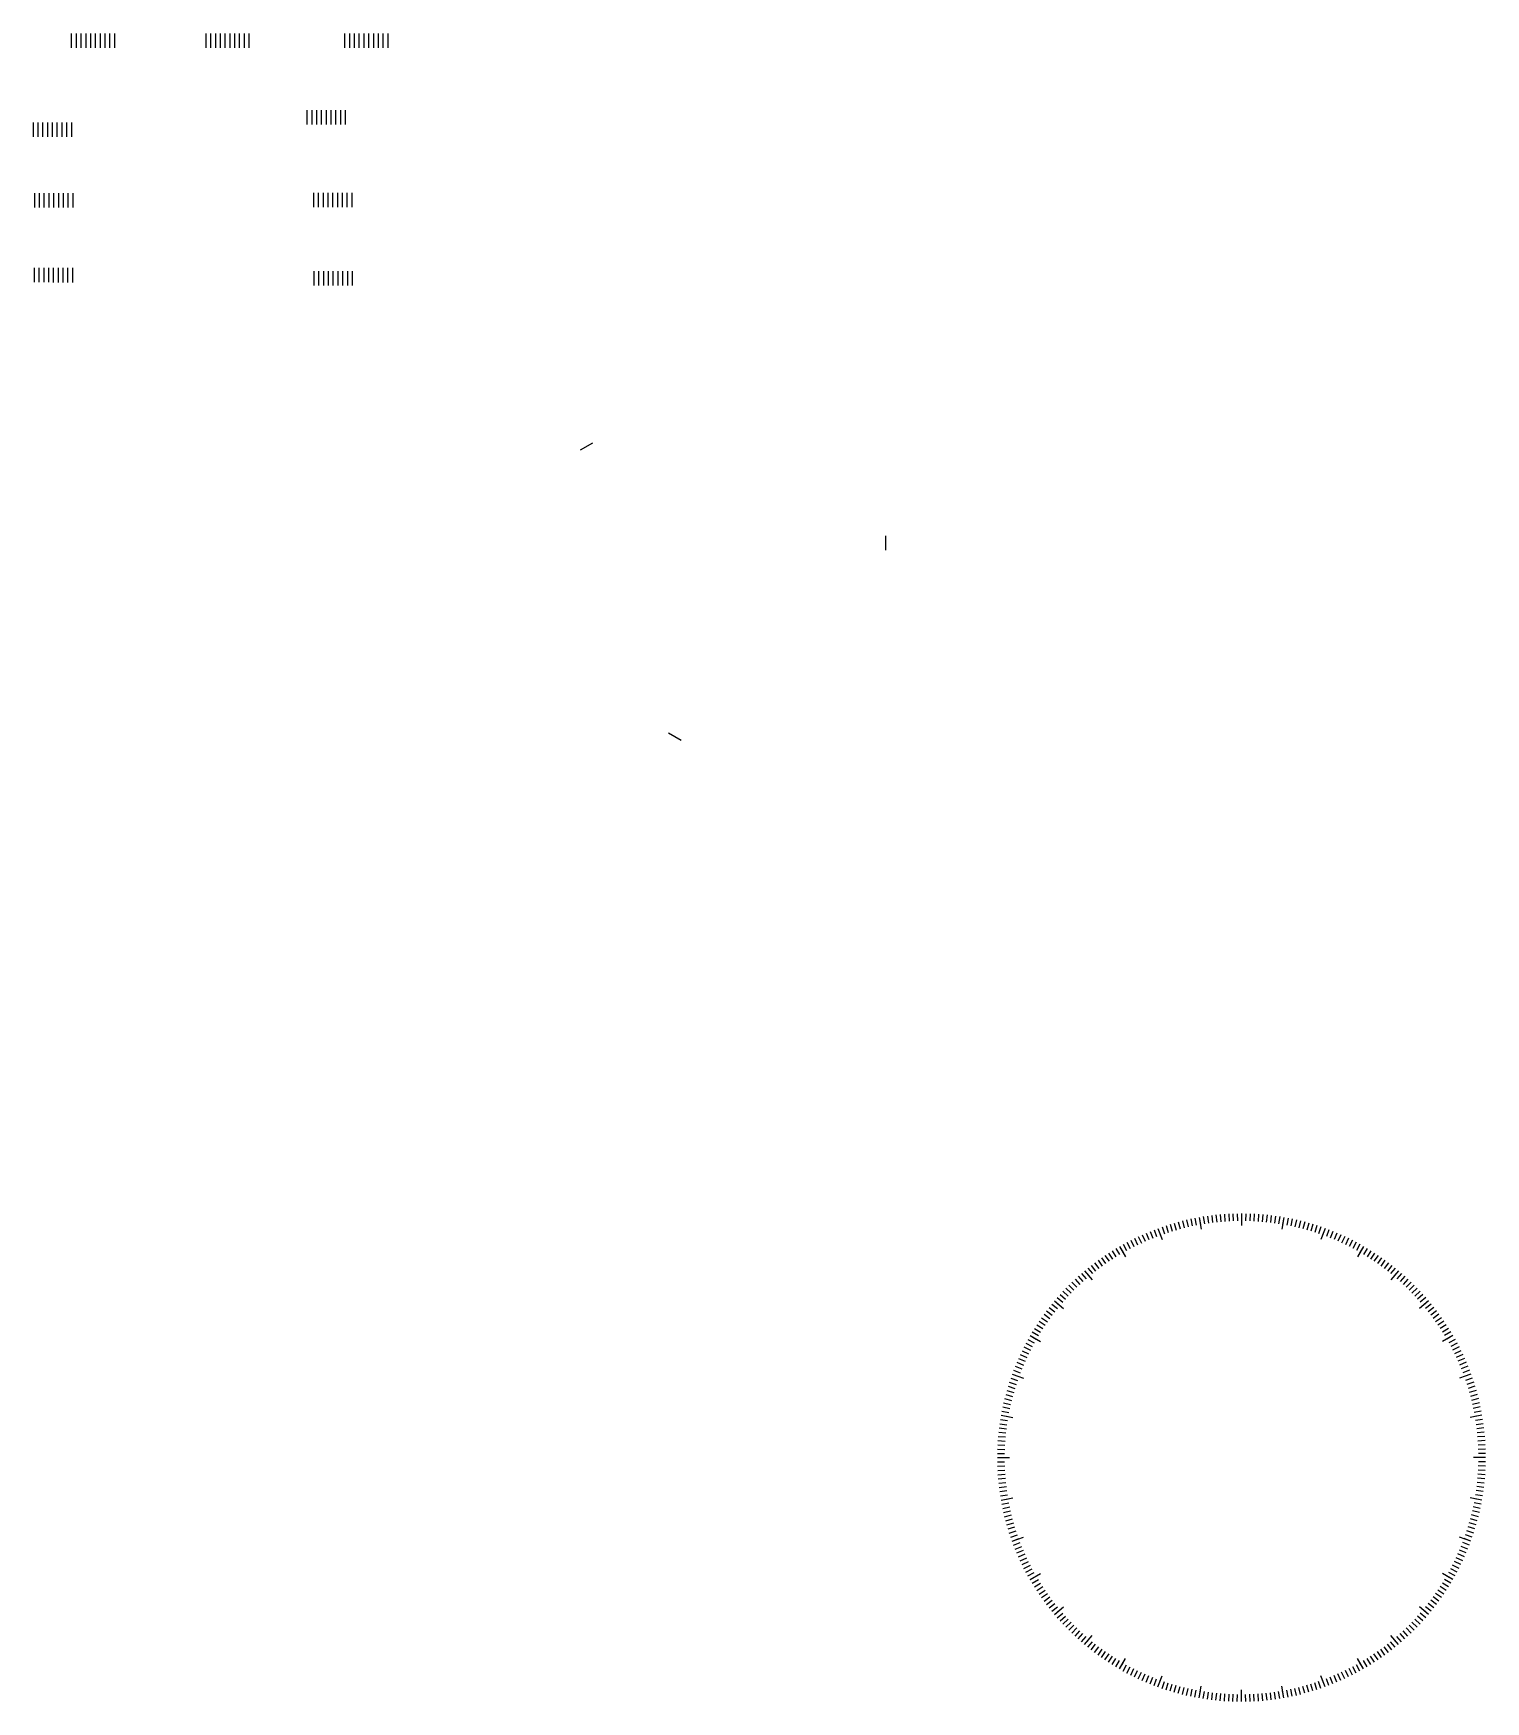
# Model space of a CAD drawing. Extents: x -1263 to 978, y -1563 to -37.
# Drawn here: x 371 to 978, y -734 to -37 of the extents above; entities that cross this region are included whole.
import ezdxf

# ---------------------------------------------------------------- set-up
doc = ezdxf.new("R2010")
doc.units = 0
doc.layers.get('0').update_dxf_attribs({"color": 253, "linetype": 'CONTINUOUS'})

msp = doc.modelspace()

# ---------------------------------------------------------------- linework, layer by layer
at = {"color": 7}
for p, q in [((387.4, -42.62), (387.4, -36.62)), ((387.4, -42.62), (387.4, -36.62)), ((389.4, -42.62), (389.4, -36.62)), ((389.4, -42.62), (389.4, -36.62)), ((391.4, -42.62), (391.4, -36.62)), ((391.4, -42.62), (391.4, -36.62)), ((393.4, -42.62), (393.4, -36.62)), ((393.4, -42.62), (393.4, -36.62)), ((395.4, -42.62), (395.4, -36.62)), ((395.4, -42.62), (395.4, -36.62)), ((397.4, -42.62), (397.4, -36.62)), ((397.4, -42.62), (397.4, -36.62)), ((399.4, -42.62), (399.4, -36.62)), ((399.4, -42.62), (399.4, -36.62)), ((401.4, -42.62), (401.4, -36.62)), ((401.4, -42.62), (401.4, -36.62)), ((403.4, -42.62), (403.4, -36.62)), ((403.4, -42.62), (403.4, -36.62)), ((405.4, -42.62), (405.4, -36.62)), ((405.4, -42.62), (405.4, -36.62)), ((405.4, -42.62), (405.4, -36.62)), ((443.58, -42.62), (443.58, -36.62)), ((443.58, -42.62), (443.58, -36.62)), ((445.58, -42.62), (445.58, -36.62)), ((445.58, -42.62), (445.58, -36.62)), ((447.58, -42.62), (447.58, -36.62)), ((447.58, -42.62), (447.58, -36.62)), ((449.58, -42.62), (449.58, -36.62)), ((449.58, -42.62), (449.58, -36.62)), ((451.58, -42.62), (451.58, -36.62)), ((451.58, -42.62), (451.58, -36.62)), ((453.58, -42.62), (453.58, -36.62)), ((453.58, -42.62), (453.58, -36.62)), ((455.58, -42.62), (455.58, -36.62)), ((455.58, -42.62), (455.58, -36.62)), ((457.58, -42.62), (457.58, -36.62)), ((457.58, -42.62), (457.58, -36.62)), ((459.58, -42.62), (459.58, -36.62)), ((459.58, -42.62), (459.58, -36.62)), ((461.58, -42.62), (461.58, -36.62)), ((461.58, -42.62), (461.58, -36.62)), ((461.58, -42.62), (461.58, -36.62)), ((501.59, -42.6), (501.59, -36.6)), ((501.59, -42.6), (501.59, -36.6)), ((503.59, -42.61), (503.59, -36.61)), ((503.59, -42.61), (503.59, -36.61)), ((505.59, -42.61), (505.59, -36.61)), ((505.59, -42.61), (505.59, -36.61)), ((507.59, -42.61), (507.59, -36.61)), ((507.59, -42.61), (507.59, -36.61)), ((509.59, -42.61), (509.59, -36.61)), ((509.59, -42.61), (509.59, -36.61)), ((511.59, -42.61), (511.59, -36.61)), ((511.59, -42.61), (511.59, -36.61)), ((513.59, -42.61), (513.59, -36.61)), ((513.59, -42.61), (513.59, -36.61)), ((515.59, -42.61), (515.59, -36.61)), ((515.59, -42.61), (515.59, -36.61)), ((517.59, -42.61), (517.59, -36.61)), ((517.59, -42.61), (517.59, -36.61)), ((519.59, -42.61), (519.59, -36.61)), ((519.59, -42.61), (519.59, -36.61)), ((519.59, -42.61), (519.59, -36.61)), ((485.84, -74.71), (485.84, -68.71)), ((485.84, -74.71), (485.84, -68.71)), ((487.84, -74.71), (487.84, -68.71)), ((487.84, -74.71), (487.84, -68.71)), ((489.84, -74.71), (489.84, -68.71)), ((489.84, -74.71), (489.84, -68.71)), ((491.84, -74.71), (491.84, -68.71)), ((491.84, -74.71), (491.84, -68.71)), ((493.84, -74.71), (493.84, -68.71)), ((493.84, -74.71), (493.84, -68.71)), ((495.84, -74.71), (495.84, -68.71)), ((495.84, -74.71), (495.84, -68.71)), ((497.84, -74.71), (497.84, -68.71)), ((497.84, -74.71), (497.84, -68.71)), ((499.84, -74.71), (499.84, -68.71)), ((499.84, -74.71), (499.84, -68.71)), ((501.84, -74.7), (501.84, -68.7)), ((501.84, -74.7), (501.84, -68.7)), ((371.41, -79.91), (371.41, -73.91)), ((373.41, -79.91), (373.41, -73.91)), ((375.41, -79.91), (375.41, -73.91)), ((377.41, -79.91), (377.41, -73.91)), ((379.41, -79.91), (379.41, -73.91)), ((381.41, -79.91), (381.41, -73.91)), ((383.41, -79.91), (383.41, -73.91)), ((385.41, -79.91), (385.41, -73.91)), ((387.41, -79.91), (387.41, -73.91)), ((371.98, -109.36), (371.98, -103.36)), ((373.98, -109.36), (373.98, -103.36)), ((375.98, -109.36), (375.98, -103.36)), ((377.98, -109.36), (377.98, -103.36)), ((379.98, -109.36), (379.98, -103.36)), ((381.98, -109.36), (381.98, -103.36)), ((383.98, -109.36), (383.98, -103.36)), ((385.98, -109.36), (385.98, -103.36)), ((387.98, -109.36), (387.98, -103.36)), ((488.58, -109.26), (488.58, -103.26)), ((488.58, -109.26), (488.58, -103.26)), ((490.58, -109.26), (490.58, -103.26)), ((490.58, -109.26), (490.58, -103.26)), ((492.58, -109.25), (492.58, -103.25)), ((492.58, -109.25), (492.58, -103.25)), ((494.58, -109.25), (494.58, -103.25)), ((494.58, -109.25), (494.58, -103.25)), ((496.58, -109.25), (496.58, -103.25)), ((496.58, -109.25), (496.58, -103.25)), ((498.58, -109.25), (498.58, -103.25)), ((498.58, -109.25), (498.58, -103.25)), ((500.58, -109.25), (500.58, -103.25)), ((500.58, -109.25), (500.58, -103.25)), ((502.58, -109.25), (502.58, -103.25)), ((502.58, -109.25), (502.58, -103.25)), ((504.58, -109.25), (504.58, -103.25)), ((504.58, -109.25), (504.58, -103.25)), ((371.85, -140.68), (371.85, -134.68)), ((373.85, -140.68), (373.85, -134.68)), ((375.85, -140.68), (375.85, -134.68)), ((377.85, -140.68), (377.85, -134.68)), ((379.85, -140.69), (379.85, -134.69)), ((381.85, -140.69), (381.85, -134.69)), ((383.85, -140.69), (383.85, -134.69)), ((385.85, -140.69), (385.85, -134.69)), ((387.85, -140.69), (387.85, -134.69)), ((488.73, -141.97), (488.73, -135.97)), ((488.73, -141.97), (488.73, -135.97)), ((490.73, -141.97), (490.73, -135.97)), ((490.73, -141.97), (490.73, -135.97)), ((492.73, -141.97), (492.73, -135.97)), ((492.73, -141.97), (492.73, -135.97)), ((494.73, -141.96), (494.73, -135.96)), ((494.73, -141.96), (494.73, -135.96)), ((496.73, -141.96), (496.73, -135.96)), ((496.73, -141.96), (496.73, -135.96)), ((498.73, -141.96), (498.73, -135.96)), ((498.73, -141.96), (498.73, -135.96)), ((500.73, -141.96), (500.73, -135.96)), ((500.73, -141.96), (500.73, -135.96)), ((502.73, -141.96), (502.73, -135.96)), ((502.73, -141.96), (502.73, -135.96)), ((504.73, -141.96), (504.73, -135.96)), ((504.73, -141.96), (504.73, -135.96)), ((605.01, -207.86), (599.81, -210.86)), ((727.57, -252.68), (727.57, -246.68)), ((636.85, -329.04), (642.05, -332.04))]:
    msp.add_line(p, q, dxfattribs=at)
for p, q in [((874.42, -530.03), (874.47, -533.03)), ((876.2, -530.01), (876.2, -533.01)), ((876.2, -530.01), (876.2, -535.01)), ((877.98, -530.03), (877.93, -533.03)), ((839.65, -536.78), (840.72, -539.59)), ((841.31, -536.16), (842.34, -538.98)), ((841.31, -536.16), (843.02, -540.86)), ((842.99, -535.57), (843.97, -538.4)), ((844.68, -535), (845.61, -537.86)), ((846.38, -534.47), (847.26, -537.34)), ((848.08, -533.96), (848.91, -536.85)), ((849.8, -533.49), (850.58, -536.38)), ((851.52, -533.04), (852.25, -535.95)), ((853.25, -532.62), (853.93, -535.55)), ((854.99, -532.24), (855.62, -535.17)), ((856.74, -531.88), (857.31, -534.83)), ((858.49, -531.56), (859.01, -534.51)), ((858.49, -531.56), (859.36, -536.48)), ((860.24, -531.27), (860.71, -534.23)), ((862, -531), (862.42, -533.97)), ((863.77, -530.77), (864.13, -533.75)), ((865.54, -530.57), (865.85, -533.55)), ((867.31, -530.4), (867.57, -533.39)), ((869.08, -530.26), (869.29, -533.25)), ((870.86, -530.15), (871.02, -533.15)), ((872.64, -530.07), (872.74, -533.07)), ((879.76, -530.07), (879.66, -533.07)), ((881.54, -530.15), (881.38, -533.15)), ((883.32, -530.26), (883.11, -533.25)), ((885.09, -530.4), (884.83, -533.39)), ((886.86, -530.57), (886.55, -533.55)), ((888.63, -530.77), (888.27, -533.75)), ((890.4, -531), (889.98, -533.97)), ((892.16, -531.27), (891.69, -534.23)), ((893.91, -531.56), (893.04, -536.48)), ((893.91, -531.56), (893.39, -534.51)), ((895.66, -531.88), (895.09, -534.83)), ((897.41, -532.24), (896.78, -535.17)), ((899.15, -532.62), (898.47, -535.55)), ((900.88, -533.04), (900.15, -535.95)), ((902.6, -533.49), (901.82, -536.38)), ((904.32, -533.96), (903.49, -536.85)), ((906.02, -534.47), (905.14, -537.34)), ((907.72, -535), (906.79, -537.86)), ((909.41, -535.57), (908.43, -538.4)), ((911.09, -536.16), (909.38, -540.86)), ((911.09, -536.16), (910.06, -538.98)), ((912.75, -536.78), (911.68, -539.59)), ((825.2, -543.68), (826.7, -546.27)), ((825.2, -543.68), (827.7, -548.01)), ((826.75, -542.8), (828.2, -545.42)), ((828.31, -541.95), (829.72, -544.6)), ((829.89, -541.13), (831.25, -543.8)), ((831.49, -540.33), (832.8, -543.03)), ((833.09, -539.57), (834.36, -542.29)), ((834.71, -538.83), (835.93, -541.57)), ((836.35, -538.12), (837.52, -540.88)), ((837.99, -537.44), (839.11, -540.22)), ((914.41, -537.44), (913.29, -540.22)), ((916.05, -538.12), (914.88, -540.88)), ((917.69, -538.83), (916.47, -541.57)), ((919.31, -539.57), (918.04, -542.29)), ((920.91, -540.33), (919.6, -543.03)), ((922.51, -541.13), (921.15, -543.8)), ((924.09, -541.95), (922.68, -544.6)), ((925.65, -542.8), (924.2, -545.42)), ((927.2, -543.68), (924.7, -548.01)), ((927.2, -543.68), (925.7, -546.27)), ((814.81, -550.55), (816.62, -552.95)), ((816.25, -549.49), (818.01, -551.92)), ((817.7, -548.46), (819.42, -550.91)), ((819.16, -547.45), (820.84, -549.94)), ((820.65, -546.47), (822.28, -548.98)), ((822.15, -545.51), (823.74, -548.05)), ((823.67, -544.58), (825.21, -547.15)), ((928.73, -544.58), (927.19, -547.15)), ((930.25, -545.51), (928.66, -548.05)), ((931.75, -546.47), (930.12, -548.98)), ((933.24, -547.45), (931.56, -549.94)), ((934.7, -548.46), (932.98, -550.91)), ((936.15, -549.49), (934.39, -551.92)), ((937.59, -550.55), (935.78, -552.95)), ((806.64, -557.41), (808.68, -559.61)), ((807.95, -556.21), (809.96, -558.44)), ((809.28, -555.03), (811.25, -557.29)), ((810.64, -553.87), (812.56, -556.17)), ((810.64, -553.87), (813.85, -557.7)), ((812.01, -552.74), (813.9, -555.07)), ((813.4, -551.63), (815.25, -554)), ((939, -551.63), (937.15, -554)), ((940.39, -552.74), (938.5, -555.07)), ((941.76, -553.87), (938.55, -557.7)), ((941.76, -553.87), (939.84, -556.17)), ((943.12, -555.03), (941.15, -557.29)), ((944.45, -556.21), (942.44, -558.44)), ((945.76, -557.41), (943.72, -559.61)), ((800.4, -563.76), (802.63, -565.77)), ((801.6, -562.45), (803.8, -564.49)), ((802.83, -561.15), (804.99, -563.24)), ((804.08, -559.89), (806.2, -562.01)), ((805.34, -558.64), (807.43, -560.8)), ((947.06, -558.64), (944.97, -560.8)), ((948.32, -559.89), (946.2, -562.01)), ((949.57, -561.15), (947.41, -563.24)), ((950.8, -562.45), (948.6, -564.49)), ((952, -563.76), (949.77, -565.77)), ((794.74, -570.62), (797.14, -572.43)), ((795.82, -569.21), (798.19, -571.06)), ((796.93, -567.82), (799.26, -569.71)), ((798.06, -566.45), (800.36, -568.37)), ((798.06, -566.45), (801.89, -569.66)), ((799.22, -565.09), (801.48, -567.06)), ((954.34, -566.45), (950.51, -569.66)), ((953.18, -565.09), (950.92, -567.06)), ((954.34, -566.45), (952.04, -568.37)), ((955.47, -567.82), (953.14, -569.71)), ((956.58, -569.21), (954.21, -571.06)), ((957.66, -570.62), (955.26, -572.43)), ((789.7, -577.96), (792.24, -579.55)), ((790.66, -576.46), (793.17, -578.09)), ((791.64, -574.97), (794.13, -576.65)), ((792.65, -573.51), (795.1, -575.23)), ((793.68, -572.06), (796.11, -573.82)), ((958.72, -572.06), (956.29, -573.82)), ((959.75, -573.51), (957.3, -575.23)), ((960.76, -574.97), (958.27, -576.65)), ((961.74, -576.46), (959.23, -578.09)), ((962.7, -577.96), (960.16, -579.55)), ((785.32, -585.7), (787.99, -587.06)), ((786.14, -584.12), (788.79, -585.53)), ((786.99, -582.56), (789.61, -584.01)), ((787.87, -581.01), (790.46, -582.51)), ((787.87, -581.01), (792.2, -583.51)), ((788.77, -579.48), (791.34, -581.02)), ((964.53, -581.01), (960.2, -583.51)), ((963.63, -579.48), (961.06, -581.02)), ((964.53, -581.01), (961.94, -582.51)), ((965.41, -582.56), (962.79, -584.01)), ((966.26, -584.12), (963.61, -585.53)), ((967.08, -585.7), (964.41, -587.06)), ((782.31, -592.16), (785.07, -593.33)), ((783.02, -590.52), (785.76, -591.74)), ((783.76, -588.9), (786.48, -590.17)), ((784.52, -587.3), (787.22, -588.61)), ((967.88, -587.3), (965.18, -588.61)), ((968.64, -588.9), (965.92, -590.17)), ((969.38, -590.52), (966.64, -591.74)), ((970.09, -592.16), (967.33, -593.33)), ((779.76, -598.8), (782.59, -599.78)), ((780.35, -597.12), (783.17, -598.15)), ((780.35, -597.12), (785.05, -598.83)), ((780.97, -595.46), (783.78, -596.53)), ((781.63, -593.8), (784.41, -594.92)), ((972.05, -597.12), (967.35, -598.83)), ((970.77, -593.8), (967.99, -594.92)), ((971.43, -595.46), (968.62, -596.53)), ((972.05, -597.12), (969.23, -598.15)), ((972.64, -598.8), (969.81, -599.78)), ((777.68, -605.61), (780.57, -606.39)), ((778.15, -603.89), (781.04, -604.72)), ((778.66, -602.19), (781.53, -603.07)), ((779.19, -600.49), (782.05, -601.42)), ((973.21, -600.49), (970.35, -601.42)), ((973.74, -602.19), (970.87, -603.07)), ((974.25, -603.89), (971.36, -604.72)), ((974.72, -605.61), (971.83, -606.39)), ((776.07, -612.55), (779.02, -613.12)), ((776.43, -610.8), (779.36, -611.43)), ((776.81, -609.06), (779.74, -609.74)), ((777.23, -607.33), (780.14, -608.06)), ((975.17, -607.33), (972.26, -608.06)), ((975.59, -609.06), (972.66, -609.74)), ((975.97, -610.8), (973.04, -611.43)), ((976.33, -612.55), (973.38, -613.12)), ((774.96, -619.58), (777.94, -619.94)), ((775.19, -617.81), (778.16, -618.23)), ((775.46, -616.05), (778.42, -616.52)), ((775.75, -614.3), (778.7, -614.82)), ((775.75, -614.3), (780.67, -615.17)), ((976.65, -614.3), (971.73, -615.17)), ((976.65, -614.3), (973.7, -614.82)), ((976.94, -616.05), (973.98, -616.52)), ((977.21, -617.81), (974.24, -618.23)), ((977.44, -619.58), (974.46, -619.94)), ((774.34, -626.67), (777.34, -626.83)), ((774.45, -624.89), (777.44, -625.1)), ((774.59, -623.12), (777.58, -623.38)), ((774.76, -621.35), (777.74, -621.66)), ((977.64, -621.35), (974.66, -621.66)), ((977.81, -623.12), (974.82, -623.38)), ((977.95, -624.89), (974.96, -625.1)), ((978.06, -626.67), (975.06, -626.83)), ((774.2, -632.01), (777.2, -632.01)), ((774.2, -632.01), (779.2, -632.01)), ((774.22, -630.23), (777.22, -630.28)), ((774.22, -633.79), (777.22, -633.74)), ((774.26, -628.45), (777.26, -628.55)), ((978.2, -632.01), (973.2, -632.01)), ((978.14, -628.45), (975.14, -628.55)), ((978.18, -630.23), (975.18, -630.28)), ((978.18, -633.79), (975.18, -633.74)), ((978.2, -632.01), (975.2, -632.01)), ((774.26, -635.57), (777.26, -635.47)), ((774.34, -637.35), (777.34, -637.19)), ((774.45, -639.13), (777.44, -638.92)), ((774.59, -640.9), (777.58, -640.64)), ((977.81, -640.9), (974.82, -640.64)), ((977.95, -639.13), (974.96, -638.92)), ((978.06, -637.35), (975.06, -637.19)), ((978.14, -635.57), (975.14, -635.47)), ((774.76, -642.67), (777.74, -642.36)), ((774.96, -644.44), (777.94, -644.08)), ((775.19, -646.21), (778.16, -645.79)), ((775.46, -647.97), (778.42, -647.5)), ((976.94, -647.97), (973.98, -647.5)), ((977.21, -646.21), (974.24, -645.79)), ((977.44, -644.44), (974.46, -644.08)), ((977.64, -642.67), (974.66, -642.36)), ((775.75, -649.72), (780.67, -648.85)), ((775.75, -649.72), (778.7, -649.2)), ((776.07, -651.47), (779.02, -650.9)), ((776.43, -653.22), (779.36, -652.59)), ((776.81, -654.96), (779.74, -654.28)), ((976.65, -649.72), (971.73, -648.85)), ((975.59, -654.96), (972.66, -654.28)), ((975.97, -653.22), (973.04, -652.59)), ((976.33, -651.47), (973.38, -650.9)), ((976.65, -649.72), (973.7, -649.2)), ((777.23, -656.69), (780.14, -655.96)), ((777.68, -658.41), (780.57, -657.63)), ((778.15, -660.13), (781.04, -659.3)), ((778.66, -661.83), (781.53, -660.95)), ((973.74, -661.83), (970.87, -660.95)), ((974.25, -660.13), (971.36, -659.3)), ((974.72, -658.41), (971.83, -657.63)), ((975.17, -656.69), (972.26, -655.96)), ((779.19, -663.53), (782.05, -662.6)), ((779.76, -665.22), (782.59, -664.24)), ((780.35, -666.9), (785.05, -665.19)), ((780.35, -666.9), (783.17, -665.87)), ((780.97, -668.56), (783.78, -667.49)), ((781.63, -670.22), (784.41, -669.1)), ((972.05, -666.9), (967.35, -665.19)), ((970.77, -670.22), (967.99, -669.1)), ((971.43, -668.56), (968.62, -667.49)), ((972.05, -666.9), (969.23, -665.87)), ((972.64, -665.22), (969.81, -664.24)), ((973.21, -663.53), (970.35, -662.6)), ((782.31, -671.86), (785.07, -670.69)), ((783.02, -673.5), (785.76, -672.28)), ((783.76, -675.12), (786.48, -673.85)), ((784.52, -676.72), (787.22, -675.41)), ((967.88, -676.72), (965.18, -675.41)), ((968.64, -675.12), (965.92, -673.85)), ((969.38, -673.5), (966.64, -672.28)), ((970.09, -671.86), (967.33, -670.69)), ((785.32, -678.32), (787.99, -676.96)), ((786.14, -679.9), (788.79, -678.49)), ((786.99, -681.46), (789.61, -680.01)), ((787.87, -683.01), (792.2, -680.51)), ((787.87, -683.01), (790.46, -681.51)), ((788.77, -684.54), (791.34, -683)), ((964.53, -683.01), (960.2, -680.51)), ((963.63, -684.54), (961.06, -683)), ((964.53, -683.01), (961.94, -681.51)), ((965.41, -681.46), (962.79, -680.01)), ((966.26, -679.9), (963.61, -678.49)), ((967.08, -678.32), (964.41, -676.96)), ((789.7, -686.06), (792.24, -684.47)), ((790.66, -687.56), (793.17, -685.93)), ((791.64, -689.05), (794.13, -687.37)), ((792.65, -690.51), (795.1, -688.79)), ((793.68, -691.96), (796.11, -690.2)), ((958.72, -691.96), (956.29, -690.2)), ((959.75, -690.51), (957.3, -688.79)), ((960.76, -689.05), (958.27, -687.37)), ((961.74, -687.56), (959.23, -685.93)), ((962.7, -686.06), (960.16, -684.47)), ((794.74, -693.4), (797.14, -691.59)), ((795.82, -694.81), (798.19, -692.96)), ((796.93, -696.2), (799.26, -694.31)), ((798.06, -697.57), (801.89, -694.36)), ((798.06, -697.57), (800.36, -695.65)), ((799.22, -698.93), (801.48, -696.96)), ((954.34, -697.57), (950.51, -694.36)), ((953.18, -698.93), (950.92, -696.96)), ((954.34, -697.57), (952.04, -695.65)), ((955.47, -696.2), (953.14, -694.31)), ((956.58, -694.81), (954.21, -692.96)), ((957.66, -693.4), (955.26, -691.59)), ((800.4, -700.26), (802.63, -698.25)), ((801.6, -701.57), (803.8, -699.53)), ((802.83, -702.87), (804.99, -700.78)), ((804.08, -704.13), (806.2, -702.01)), ((805.34, -705.38), (807.43, -703.22)), ((947.06, -705.38), (944.97, -703.22)), ((948.32, -704.13), (946.2, -702.01)), ((949.57, -702.87), (947.41, -700.78)), ((950.8, -701.57), (948.6, -699.53)), ((952, -700.26), (949.77, -698.25)), ((806.64, -706.61), (808.68, -704.41)), ((807.95, -707.81), (809.96, -705.58)), ((809.28, -708.99), (811.25, -706.73)), ((810.64, -710.15), (813.85, -706.32)), ((810.64, -710.15), (812.56, -707.85)), ((812.01, -711.28), (813.9, -708.95)), ((813.4, -712.39), (815.25, -710.02)), ((814.81, -713.47), (816.62, -711.07)), ((937.59, -713.47), (935.78, -711.07)), ((939, -712.39), (937.15, -710.02)), ((940.39, -711.28), (938.5, -708.95)), ((941.76, -710.15), (938.55, -706.32)), ((941.76, -710.15), (939.84, -707.85)), ((943.12, -708.99), (941.15, -706.73)), ((944.45, -707.81), (942.44, -705.58)), ((945.76, -706.61), (943.72, -704.41)), ((816.25, -714.53), (818.01, -712.1)), ((817.7, -715.56), (819.42, -713.11)), ((819.16, -716.57), (820.84, -714.08)), ((820.65, -717.55), (822.28, -715.04)), ((822.15, -718.51), (823.74, -715.97)), ((823.67, -719.44), (825.21, -716.87)), ((825.2, -720.34), (827.7, -716.01)), ((825.2, -720.34), (826.7, -717.75)), ((927.2, -720.34), (924.7, -716.01)), ((927.2, -720.34), (925.7, -717.75)), ((928.73, -719.44), (927.19, -716.87)), ((930.25, -718.51), (928.66, -715.97)), ((931.75, -717.55), (930.12, -715.04)), ((933.24, -716.57), (931.56, -714.08)), ((934.7, -715.56), (932.98, -713.11)), ((936.15, -714.53), (934.39, -712.1)), ((826.75, -721.22), (828.2, -718.6)), ((828.31, -722.07), (829.72, -719.42)), ((829.89, -722.89), (831.25, -720.22)), ((831.49, -723.69), (832.8, -720.99)), ((833.09, -724.45), (834.36, -721.73)), ((834.71, -725.19), (835.93, -722.45)), ((836.35, -725.9), (837.52, -723.14)), ((837.99, -726.58), (839.11, -723.8)), ((839.65, -727.24), (840.72, -724.43)), ((841.31, -727.86), (843.02, -723.16)), ((841.31, -727.86), (842.34, -725.04)), ((911.09, -727.86), (909.38, -723.16)), ((911.09, -727.86), (910.06, -725.04)), ((912.75, -727.24), (911.68, -724.43)), ((914.41, -726.58), (913.29, -723.8)), ((916.05, -725.9), (914.88, -723.14)), ((917.69, -725.19), (916.47, -722.45)), ((919.31, -724.45), (918.04, -721.73)), ((920.91, -723.69), (919.6, -720.99)), ((922.51, -722.89), (921.15, -720.22)), ((924.09, -722.07), (922.68, -719.42)), ((925.65, -721.22), (924.2, -718.6)), ((842.99, -728.45), (843.97, -725.62)), ((844.68, -729.02), (845.61, -726.16)), ((846.38, -729.55), (847.26, -726.68)), ((848.08, -730.06), (848.91, -727.17)), ((849.8, -730.53), (850.58, -727.64)), ((851.52, -730.98), (852.25, -728.07)), ((853.25, -731.4), (853.93, -728.47)), ((854.99, -731.78), (855.62, -728.85)), ((856.74, -732.14), (857.31, -729.19)), ((858.49, -732.46), (859.36, -727.54)), ((858.49, -732.46), (859.01, -729.51)), ((860.24, -732.75), (860.71, -729.79)), ((862, -733.02), (862.42, -730.05)), ((863.77, -733.25), (864.13, -730.27)), ((865.54, -733.45), (865.85, -730.47)), ((867.31, -733.62), (867.57, -730.63)), ((869.08, -733.76), (869.29, -730.77)), ((870.86, -733.87), (871.02, -730.87)), ((872.64, -733.95), (872.74, -730.95)), ((874.42, -733.99), (874.47, -730.99)), ((876.2, -734.01), (876.2, -729.01)), ((876.2, -734.01), (876.2, -731.01)), ((877.98, -733.99), (877.93, -730.99)), ((879.76, -733.95), (879.66, -730.95)), ((881.54, -733.87), (881.38, -730.87)), ((883.32, -733.76), (883.11, -730.77)), ((885.09, -733.62), (884.83, -730.63)), ((886.86, -733.45), (886.55, -730.47)), ((888.63, -733.25), (888.27, -730.27)), ((890.4, -733.02), (889.98, -730.05)), ((892.16, -732.75), (891.69, -729.79)), ((893.91, -732.46), (893.04, -727.54)), ((893.91, -732.46), (893.39, -729.51)), ((895.66, -732.14), (895.09, -729.19)), ((897.41, -731.78), (896.78, -728.85)), ((899.15, -731.4), (898.47, -728.47)), ((900.88, -730.98), (900.15, -728.07)), ((902.6, -730.53), (901.82, -727.64)), ((904.32, -730.06), (903.49, -727.17)), ((906.02, -729.55), (905.14, -726.68)), ((907.72, -729.02), (906.79, -726.16)), ((909.41, -728.45), (908.43, -725.62))]:
    msp.add_line(p, q)

doc.saveas('drawing.dxf')
